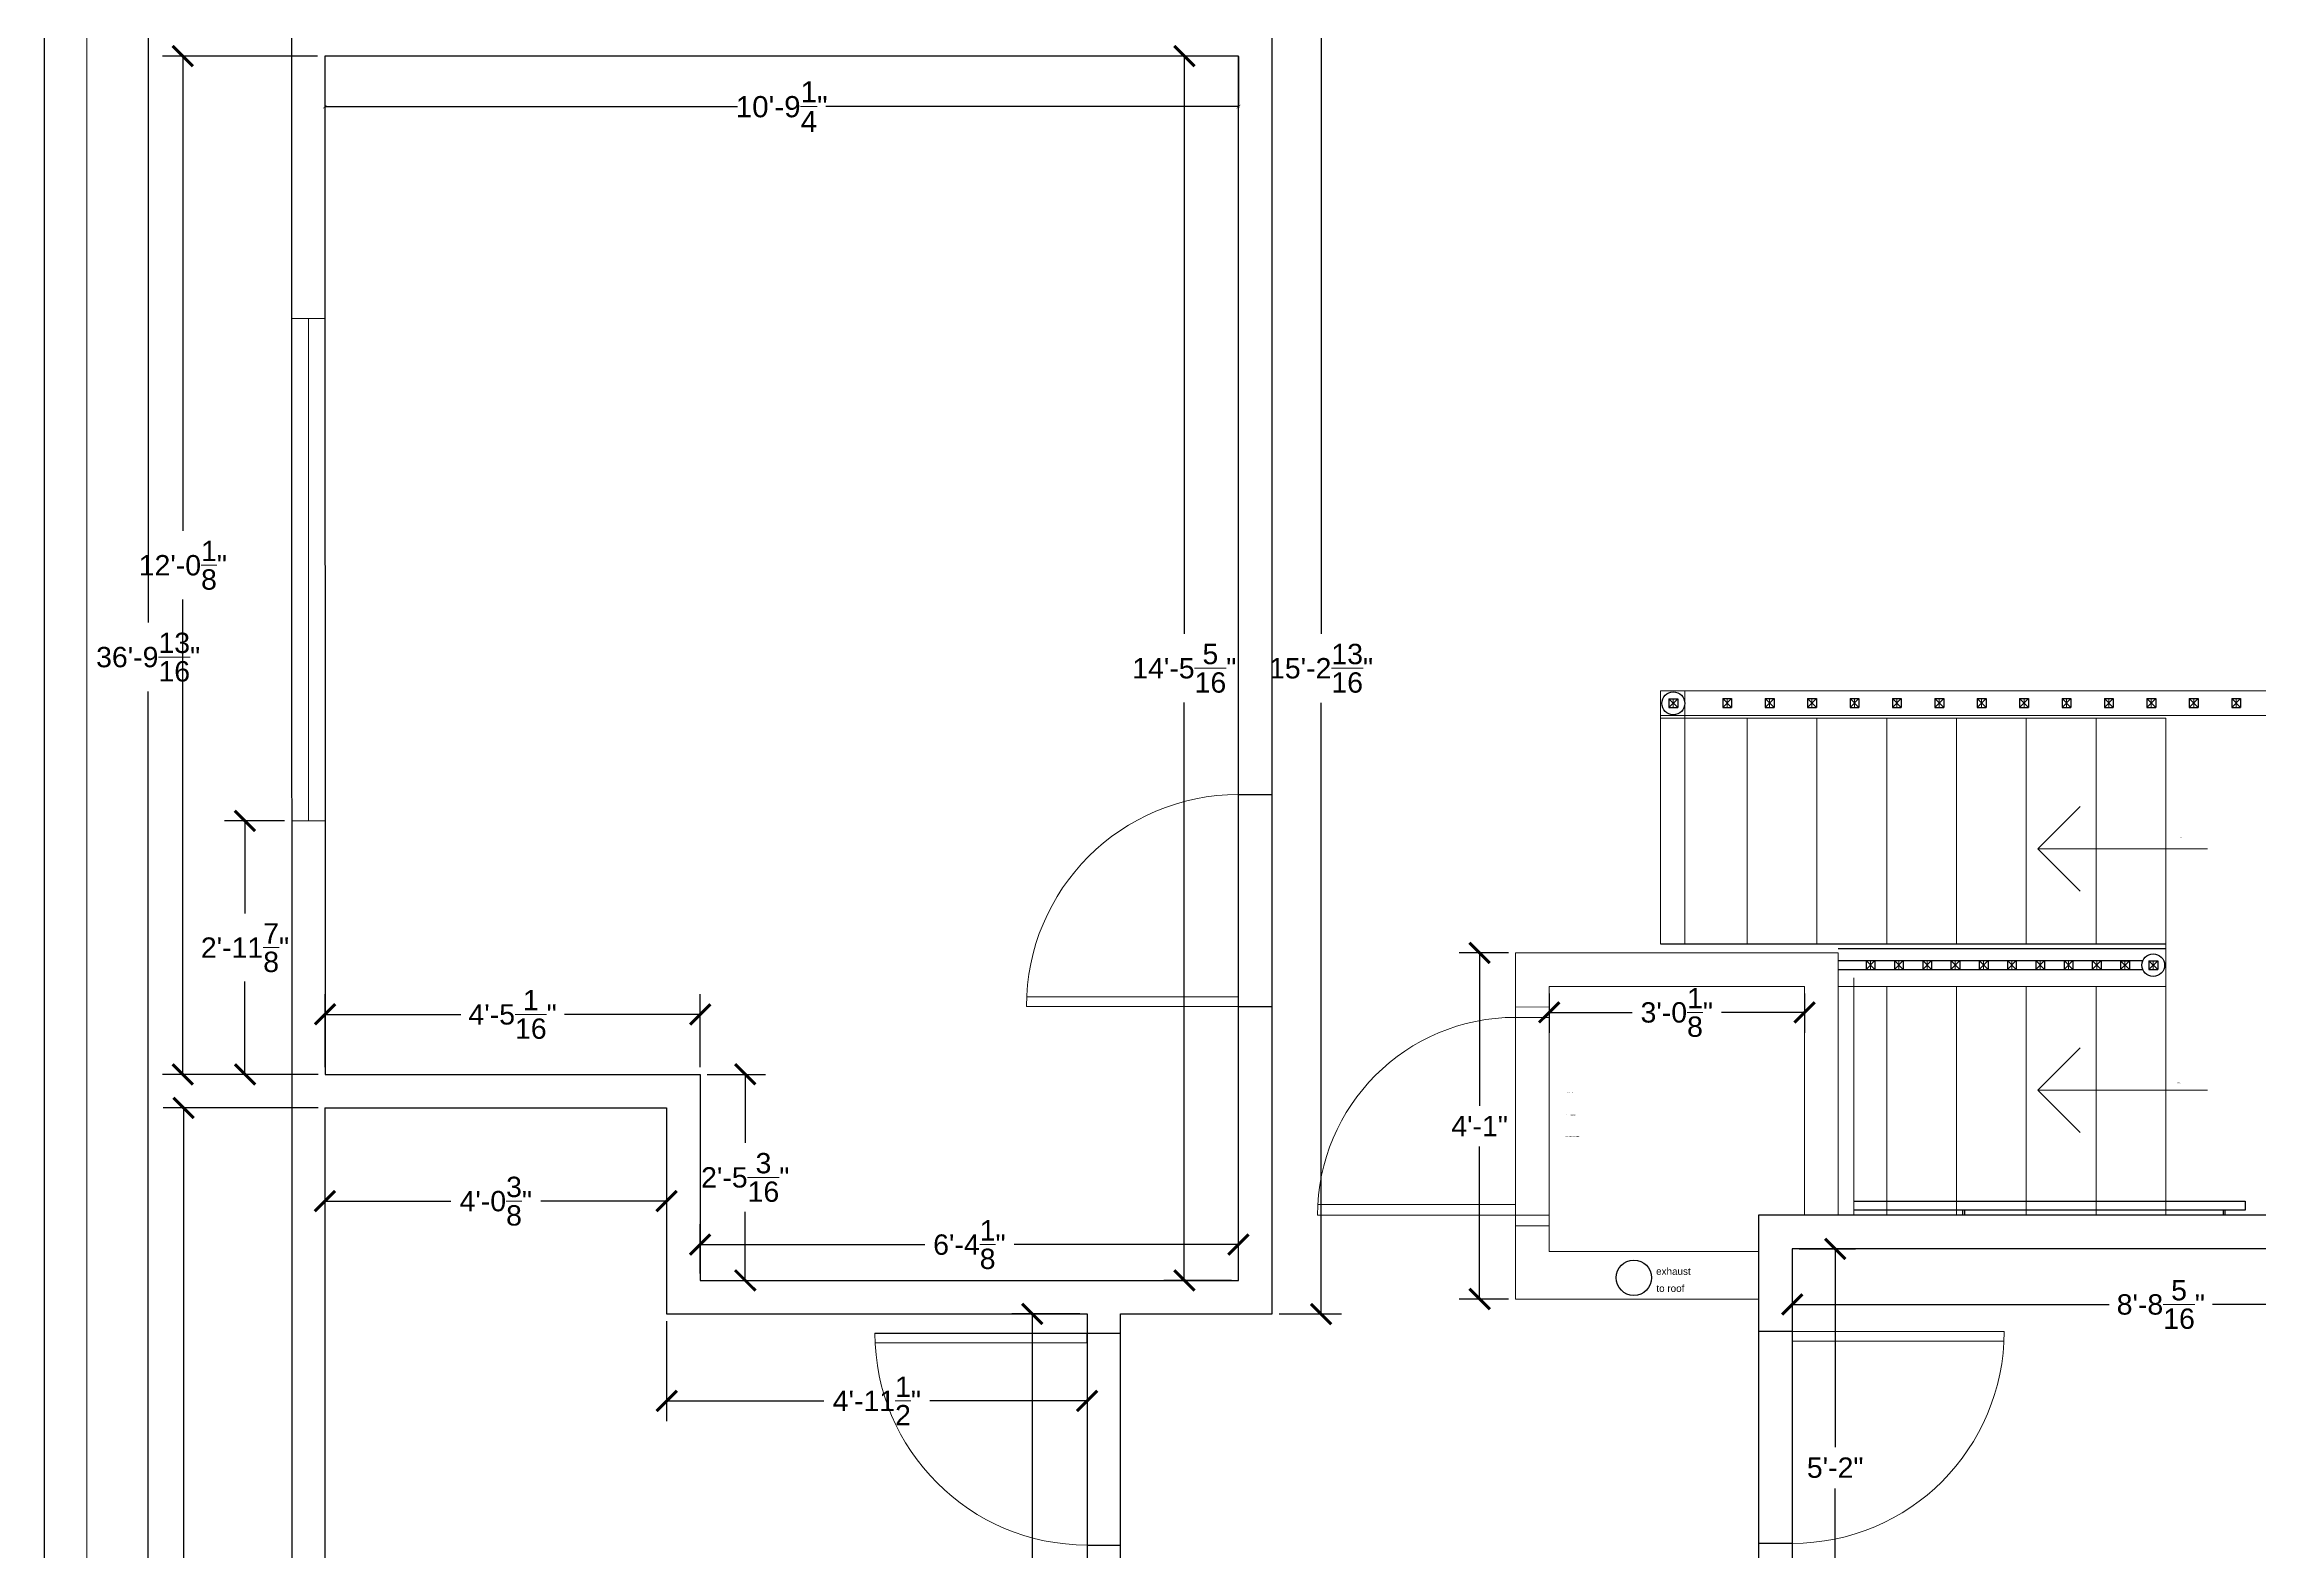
# Model space of a CAD drawing. Header units: inches. Extents: x 0 to 483, y 0 to 649.
# Drawn here: x 0 to 313.4, y 180.4 to 393.7 of the extents above; entities that cross this region are included whole.
import ezdxf

# ---------------------------------------------------------------- set-up
doc = ezdxf.new("R2010")
doc.units = ezdxf.units.IN
doc.header["$MEASUREMENT"] = 0
doc.layers.get('0').update_dxf_attribs({"color": 1, "lineweight": 9})
for name, color, linetype, lineweight in [('00-page-edge', 7, 'Continuous', 9), ('A201-Dimensions', 7, 'Continuous', 9), ('A201-Floorplan-2nd-floor', 7, 'Continuous', 9)]:
    doc.layers.add(name, color=color, linetype=linetype, lineweight=lineweight)
doc.styles.add('Annotative', font='Arial.ttf')
doc.styles.add('Small', font='Arial.ttf', dxfattribs={"height": 0.125})
doc.styles.get("Standard").update_dxf_attribs({"font": 'Arial.ttf'})
doc.dimstyles.new('Annotative', dxfattribs={"dimtxt": 0.18, "dimasz": 0.18, "dimexe": 0.18, "dimexo": 0.0625, "dimgap": 0.09, "dimtad": 0, "dimtih": 1, "dimtoh": 1, "dimdec": 4, "dimzin": 0, "dimdsep": 46, "dimlunit": 4, "dimtxsty": 'Annotative', "dimblk": 'ARCHTICK', "dimblk1": 'ARCHTICK', "dimblk2": 'ARCHTICK', "dimcen": 0.09, "dimadec": 0, "dimazin": 0, "dimtfac": 1, "dimtdec": 4, "dimtofl": 0, "dimtmove": 0, "dimatfit": 3, "dimldrblk": 'ARCHTICK', "dimfxl": 1, "dimtolj": 1, "dimtzin": 0, "dimarcsym": 0})
doc.dimstyles.get("Standard").update_dxf_attribs({"dimtxt": 3, "dimasz": 0.5, "dimexe": 0.18, "dimexo": 0.0625, "dimgap": 0.09, "dimtad": 0, "dimtoh": 1, "dimdec": 4, "dimzin": 0, "dimdsep": 46, "dimlunit": 4, "dimtxsty": 'Standard', "dimblk": 'ARCHTICK', "dimblk1": 'ARCHTICK', "dimblk2": 'ARCHTICK', "dimcen": 0.09, "dimadec": 1, "dimazin": 0, "dimtfac": 1, "dimtdec": 4, "dimtofl": 0, "dimtmove": 0, "dimatfit": 3, "dimfxl": 1, "dimtolj": 1, "dimtzin": 0, "dimarcsym": 0})

# ---------------------------------------------------------------- blocks, each defined once
blk = doc.blocks.new('L2-SE-bedroom')
at = {"layer": 'A201-Floorplan-2nd-floor'}
for p, q in [((30, 0), (0, 0)), ((0, 0), (0, -1.38)), ((0, -1.38), (29.97, -1.38))]:
    blk.add_line(p, q, dxfattribs=at)
blk.add_arc((0, 0), 30, 270, 0, dxfattribs=at)
blk = doc.blocks.new('L2-W-bedroom-door')
at = {"layer": 'A201-Floorplan-2nd-floor'}
for p, q in [((-156.19, -523.31), (-186.15, -523.31)), ((-156.19, -524.69), (-156.19, -523.31)), ((-186.19, -524.69), (-156.19, -524.69))]:
    blk.add_line(p, q, dxfattribs=at)
blk.add_arc((-156.19, -524.69), 30, 90, 180, dxfattribs=at)
blk = doc.blocks.new('L2-SW-bedroom-door')
at = {"layer": 'A201-Floorplan-2nd-floor', "lineweight": 30}
for p in [(-313.87, -549.41), (-283.87, -550.78)]:
    blk.add_line(p, (-283.87, -549.41), dxfattribs=at)
at = {"layer": 'A201-Floorplan-2nd-floor'}
blk.add_line((-313.87, -550.78), (-283.87, -550.78), dxfattribs=at)
blk.add_arc((-283.87, -549.41), 30, 180, 270, dxfattribs=at)
blk = doc.blocks.new('L2-banister-rail')
at = {"layer": 'A201-Floorplan-2nd-floor', "lineweight": -3}
for p, q in [((292.34, -354.55), (291.09, -355.8)), ((292.34, -355.8), (291.09, -354.55)), ((291.09, -354.55), (291.09, -355.8)), ((291.09, -354.55), (292.34, -354.55)), ((291.09, -355.8), (292.34, -355.8)), ((292.34, -354.55), (292.34, -355.8))]:
    blk.add_line(p, q, dxfattribs=at)
at = {"layer": 'A201-Floorplan-2nd-floor', "lineweight": 5}
blk.add_line((291.71, -355.8), (291.71, -354.55), dxfattribs=at)
blk = doc.blocks.new('L1-pt-5-bannister-ball')
at = {"layer": 'A201-Floorplan-2nd-floor', "lineweight": -3}
blk.add_circle((298.59, -355.2), 1.61, dxfattribs=at)
at = {"color": 1, "lineweight": 5}
blk.add_blockref('L2-banister-rail', (6.88, -0.02), dxfattribs=at)
blk = doc.blocks.new('L2-SW-bannister-ball')
at = {"layer": 'A201-Floorplan-2nd-floor', "lineweight": -3}
blk.add_circle((231.61, -355.22), 1.62, dxfattribs=at)
at = {"color": 1, "lineweight": 5}
blk.add_blockref('L2-banister-rail', (-60.1, -0.01), dxfattribs=at)
blk = doc.blocks.new('L2-south-stairway-handrail-to-L1')
at = {"layer": 'A201-Floorplan-2nd-floor', "lineweight": -3}
for p, q in [((-44.12, 1.25), (11.23, 1.25)), ((11.23, 0), (-44.12, 0)), ((-28.71, -0.75), (-28.71, 0)), ((-28.46, -0.75), (-28.46, 0)), ((8.09, 0), (8.09, -0.75)), ((8.34, 0), (8.34, -0.75)), ((11.23, 1.25), (11.23, 0))]:
    blk.add_line(p, q, dxfattribs=at)
blk = doc.blocks.new('L1-arrow')
at = {"lineweight": 5}
for p, q in [((188.32, -365.98), (182.32, -359.98)), ((182.32, -365.98), (164.32, -365.98)), ((182.32, -365.98), (188.32, -365.98)), ((188.32, -365.98), (182.32, -371.98))]:
    blk.add_line(p, q, dxfattribs=at)
blk = doc.blocks.new('_ArchTick')
at = {"color": 0, "linetype": 'ByBlock', "lineweight": 30, "const_width": 0.15}
blk.add_lwpolyline([(-0.5, -0.5), (0.5, 0.5)], dxfattribs=at)
blk = doc.blocks.new('*D683')
at = {"layer": 'A201-Dimensions', "color": 0, "lineweight": -2, "transparency": 16777216}
for p, q in [((207.13, 265.1), (200.17, 265.1)), ((203.05, 265.1), (203.05, 243.49)), ((203.05, 216.12), (203.05, 237.72)), ((207.13, 216.12), (200.17, 216.12))]:
    blk.add_line(p, q, dxfattribs=at)
at = {"layer": 'A201-Dimensions', "color": 0, "lineweight": -2, "transparency": 16777216, "xscale": 2.88, "yscale": 2.88, "zscale": 2.88}
for p, rotation in [((203.05, 265.1), 90), ((203.05, 216.12), 270)]:
    blk.add_blockref('_ArchTick', p, dxfattribs=dict(at, rotation=rotation))
at = {"layer": 'A201-Dimensions', "color": 0, "lineweight": 5, "transparency": 16777216, "insert": (203.05, 240.61), "char_height": 2.88, "attachment_point": 5, "style": 'Annotative'}
blk.add_mtext('\\A1;4\'-1"', dxfattribs=at)
blk = doc.blocks.new('*D682')
at = {"layer": 'A201-Dimensions', "color": 0, "lineweight": -2, "transparency": 16777216}
for p, q in [((212.88, 259.35), (212.88, 253.81)), ((249.01, 259.35), (249.01, 253.81)), ((212.88, 256.69), (224.63, 256.69)), ((249.01, 256.69), (237.26, 256.69))]:
    blk.add_line(p, q, dxfattribs=at)
at = {"layer": 'A201-Dimensions', "color": 0, "lineweight": -2, "transparency": 16777216, "xscale": 2.88, "yscale": 2.88, "zscale": 2.88, "rotation": 180}
blk.add_blockref('_ArchTick', (212.88, 256.69), dxfattribs=at)
at = {"layer": 'A201-Dimensions', "color": 0, "lineweight": -2, "transparency": 16777216, "xscale": 2.88, "yscale": 2.88, "zscale": 2.88}
blk.add_blockref('_ArchTick', (249.01, 256.69), dxfattribs=at)
at = {"layer": 'A201-Dimensions', "color": 0, "lineweight": 5, "transparency": 16777216, "insert": (230.94, 256.69), "char_height": 2.88, "attachment_point": 5, "style": 'Annotative'}
blk.add_mtext('\\A1;3\'-0{\\H1x;\\S1/8;}"', dxfattribs=at)
blk = doc.blocks.new('*D676')
at = {"layer": 'A201-Dimensions', "color": 0, "lineweight": -2, "transparency": 16777216}
for p, q in [((146.51, 214.01), (136.87, 214.01)), ((139.75, 214.01), (139.75, 157.31)), ((139.75, 90.83), (139.75, 147.53)), ((146.51, 90.83), (136.87, 90.83))]:
    blk.add_line(p, q, dxfattribs=at)
at = {"layer": 'A201-Dimensions', "color": 0, "lineweight": -2, "transparency": 16777216, "xscale": 2.88, "yscale": 2.88, "zscale": 2.88}
for p, rotation in [((139.75, 214.01), 90), ((139.75, 90.83), 270)]:
    blk.add_blockref('_ArchTick', p, dxfattribs=dict(at, rotation=rotation))
at = {"layer": 'A201-Dimensions', "color": 0, "lineweight": 5, "transparency": 16777216, "insert": (139.75, 152.42), "char_height": 2.88, "attachment_point": 5, "style": 'Annotative'}
blk.add_mtext('\\A1;10\'-3{\\H1x;\\S3/16;}"', dxfattribs=at)
blk = doc.blocks.new('*D693')
at = {"layer": 'A201-Dimensions', "color": 0, "lineweight": -2, "transparency": 16777216}
for p, q in [((88.04, 213.01), (88.04, 198.82)), ((147.51, 213.01), (147.51, 198.82)), ((88.04, 201.7), (110.28, 201.7)), ((147.51, 201.7), (125.27, 201.7))]:
    blk.add_line(p, q, dxfattribs=at)
at = {"layer": 'A201-Dimensions', "color": 0, "lineweight": -2, "transparency": 16777216, "xscale": 2.88, "yscale": 2.88, "zscale": 2.88, "rotation": 180}
blk.add_blockref('_ArchTick', (88.04, 201.7), dxfattribs=at)
at = {"layer": 'A201-Dimensions', "color": 0, "lineweight": -2, "transparency": 16777216, "xscale": 2.88, "yscale": 2.88, "zscale": 2.88}
blk.add_blockref('_ArchTick', (147.51, 201.7), dxfattribs=at)
at = {"layer": 'A201-Dimensions', "color": 0, "lineweight": 5, "transparency": 16777216, "insert": (117.78, 201.7), "char_height": 2.88, "attachment_point": 5, "style": 'Annotative'}
blk.add_mtext('\\A1;4\'-11{\\H1x;\\S1/2;}"', dxfattribs=at)
blk = doc.blocks.new('*D669')
at = {"layer": 'A201-Dimensions', "color": 0, "lineweight": -2, "transparency": 16777216}
for p, q in [((39.7, 242.17), (39.7, 227.1)), ((88.04, 242.17), (88.04, 227.1)), ((39.7, 229.98), (57.5, 229.98)), ((88.04, 229.98), (70.24, 229.98))]:
    blk.add_line(p, q, dxfattribs=at)
at = {"layer": 'A201-Dimensions', "color": 0, "lineweight": -2, "transparency": 16777216, "xscale": 2.88, "yscale": 2.88, "zscale": 2.88, "rotation": 180}
blk.add_blockref('_ArchTick', (39.7, 229.98), dxfattribs=at)
at = {"layer": 'A201-Dimensions', "color": 0, "lineweight": -2, "transparency": 16777216, "xscale": 2.88, "yscale": 2.88, "zscale": 2.88}
blk.add_blockref('_ArchTick', (88.04, 229.98), dxfattribs=at)
at = {"layer": 'A201-Dimensions', "color": 0, "lineweight": 5, "transparency": 16777216, "insert": (63.87, 229.98), "char_height": 2.88, "attachment_point": 5, "style": 'Annotative'}
blk.add_mtext('\\A1;4\'-0{\\H1x;\\S3/8;}"', dxfattribs=at)
blk = doc.blocks.new('*D672')
at = {"layer": 'A201-Dimensions', "color": 0, "lineweight": -2, "transparency": 16777216}
for p, q in [((39.72, 248.92), (39.72, 259.29)), ((92.79, 248.92), (92.79, 259.29)), ((39.72, 256.41), (58.91, 256.41)), ((92.79, 256.41), (73.6, 256.41))]:
    blk.add_line(p, q, dxfattribs=at)
at = {"layer": 'A201-Dimensions', "color": 0, "lineweight": -2, "transparency": 16777216, "xscale": 2.88, "yscale": 2.88, "zscale": 2.88, "rotation": 180}
blk.add_blockref('_ArchTick', (39.72, 256.41), dxfattribs=at)
at = {"layer": 'A201-Dimensions', "color": 0, "lineweight": -2, "transparency": 16777216, "xscale": 2.88, "yscale": 2.88, "zscale": 2.88}
blk.add_blockref('_ArchTick', (92.79, 256.41), dxfattribs=at)
at = {"layer": 'A201-Dimensions', "color": 0, "lineweight": 5, "transparency": 16777216, "insert": (66.25, 256.41), "char_height": 2.88, "attachment_point": 5, "style": 'Annotative'}
blk.add_mtext('\\A1;4\'-5{\\H1x;\\S1/16;}"', dxfattribs=at)
blk = doc.blocks.new('*D671')
at = {"layer": 'A201-Dimensions', "color": 0, "lineweight": -2, "transparency": 16777216}
for p, q in [((93.79, 247.92), (102.04, 247.92)), ((99.16, 247.92), (99.16, 238.23)), ((99.16, 218.76), (99.16, 228.45)), ((93.79, 218.76), (102.04, 218.76))]:
    blk.add_line(p, q, dxfattribs=at)
at = {"layer": 'A201-Dimensions', "color": 0, "lineweight": -2, "transparency": 16777216, "xscale": 2.88, "yscale": 2.88, "zscale": 2.88}
for p, rotation in [((99.16, 247.92), 90), ((99.16, 218.76), 270)]:
    blk.add_blockref('_ArchTick', p, dxfattribs=dict(at, rotation=rotation))
at = {"layer": 'A201-Dimensions', "color": 0, "lineweight": 5, "transparency": 16777216, "insert": (99.16, 233.34), "char_height": 2.88, "attachment_point": 5, "style": 'Annotative'}
blk.add_mtext('\\A1;2\'-5{\\H1x;\\S3/16;}"', dxfattribs=at)
blk = doc.blocks.new('*D670')
at = {"layer": 'A201-Dimensions', "color": 0, "lineweight": -2, "transparency": 16777216}
for p, q in [((92.79, 219.76), (92.79, 226.71)), ((168.94, 219.76), (168.94, 226.71)), ((92.79, 223.83), (124.55, 223.83)), ((168.94, 223.83), (137.19, 223.83))]:
    blk.add_line(p, q, dxfattribs=at)
at = {"layer": 'A201-Dimensions', "color": 0, "lineweight": -2, "transparency": 16777216, "xscale": 2.88, "yscale": 2.88, "zscale": 2.88, "rotation": 180}
blk.add_blockref('_ArchTick', (92.79, 223.83), dxfattribs=at)
at = {"layer": 'A201-Dimensions', "color": 0, "lineweight": -2, "transparency": 16777216, "xscale": 2.88, "yscale": 2.88, "zscale": 2.88}
blk.add_blockref('_ArchTick', (168.94, 223.83), dxfattribs=at)
at = {"layer": 'A201-Dimensions', "color": 0, "lineweight": 5, "transparency": 16777216, "insert": (130.87, 223.83), "char_height": 2.88, "attachment_point": 5, "style": 'Annotative'}
blk.add_mtext('\\A1;6\'-4{\\H1x;\\S1/8;}"', dxfattribs=at)
blk = doc.blocks.new('*D660')
at = {"layer": 'A201-Dimensions', "color": 0, "lineweight": -2, "transparency": 16777216}
for p, q in [((167.94, 392.04), (158.39, 392.04)), ((161.27, 392.04), (161.27, 310.26)), ((161.27, 218.76), (161.27, 300.54)), ((167.94, 218.76), (158.39, 218.76))]:
    blk.add_line(p, q, dxfattribs=at)
at = {"layer": 'A201-Dimensions', "color": 0, "lineweight": -2, "transparency": 16777216, "xscale": 2.88, "yscale": 2.88, "zscale": 2.88}
for p, rotation in [((161.27, 392.04), 90), ((161.27, 218.76), 270)]:
    blk.add_blockref('_ArchTick', p, dxfattribs=dict(at, rotation=rotation))
at = {"layer": 'A201-Dimensions', "color": 0, "lineweight": 5, "transparency": 16777216, "insert": (161.27, 305.4), "char_height": 2.88, "attachment_point": 5, "style": 'Annotative'}
blk.add_mtext('\\A1;14\'-5{\\H1x;\\S5/16;}"', dxfattribs=at)
blk = doc.blocks.new('*D619')
at = {"layer": 'A201-Dimensions', "color": 0, "lineweight": -2, "transparency": 16777216}
for p, q in [((39.67, 391.98), (39.67, 384.7)), ((168.94, 391.98), (168.94, 384.7)), ((39.67, 384.88), (98.07, 384.88)), ((168.94, 384.88), (110.55, 384.88))]:
    blk.add_line(p, q, dxfattribs=at)
at = {"layer": 'A201-Dimensions', "color": 0, "lineweight": -2, "transparency": 16777216, "xscale": 0.5, "yscale": 0.5, "zscale": 0.5, "rotation": 180}
blk.add_blockref('_ArchTick', (39.67, 384.88), dxfattribs=at)
at = {"layer": 'A201-Dimensions', "color": 0, "lineweight": -2, "transparency": 16777216, "xscale": 0.5, "yscale": 0.5, "zscale": 0.5}
blk.add_blockref('_ArchTick', (168.94, 384.88), dxfattribs=at)
at = {"layer": 'A201-Dimensions', "color": 0, "lineweight": 5, "transparency": 16777216, "insert": (104.31, 384.88), "char_height": 3, "attachment_point": 5}
blk.add_mtext('\\A1;10\'-9{\\H1x;\\S1/4;}"', dxfattribs=at)
blk = doc.blocks.new('*D680')
at = {"layer": 'A201-Dimensions', "color": 0, "lineweight": -2, "transparency": 16777216}
for p, q in [((248.26, 223.22), (256.23, 223.22)), ((253.35, 223.22), (253.35, 195.15)), ((253.35, 161.25), (253.35, 189.33)), ((248.26, 161.25), (256.23, 161.25))]:
    blk.add_line(p, q, dxfattribs=at)
at = {"layer": 'A201-Dimensions', "color": 0, "lineweight": -2, "transparency": 16777216, "xscale": 2.88, "yscale": 2.88, "zscale": 2.88}
for p, rotation in [((253.35, 223.22), 90), ((253.35, 161.25), 270)]:
    blk.add_blockref('_ArchTick', p, dxfattribs=dict(at, rotation=rotation))
at = {"layer": 'A201-Dimensions', "color": 0, "lineweight": 5, "transparency": 16777216, "insert": (253.35, 192.24), "char_height": 2.88, "attachment_point": 5, "style": 'Annotative'}
blk.add_mtext('\\A1;5\'-2"', dxfattribs=at)
blk = doc.blocks.new('*D681')
at = {"layer": 'A201-Dimensions', "color": 0, "lineweight": -2, "transparency": 16777216}
for p, q in [((247.26, 222.22), (247.26, 212.48)), ((351.57, 222.22), (351.57, 212.48)), ((247.26, 215.36), (292.12, 215.36)), ((351.57, 215.36), (306.71, 215.36))]:
    blk.add_line(p, q, dxfattribs=at)
at = {"layer": 'A201-Dimensions', "color": 0, "lineweight": -2, "transparency": 16777216, "xscale": 2.88, "yscale": 2.88, "zscale": 2.88, "rotation": 180}
blk.add_blockref('_ArchTick', (247.26, 215.36), dxfattribs=at)
at = {"layer": 'A201-Dimensions', "color": 0, "lineweight": -2, "transparency": 16777216, "xscale": 2.88, "yscale": 2.88, "zscale": 2.88}
blk.add_blockref('_ArchTick', (351.57, 215.36), dxfattribs=at)
at = {"layer": 'A201-Dimensions', "color": 0, "lineweight": 5, "transparency": 16777216, "insert": (299.42, 215.36), "char_height": 2.88, "attachment_point": 5, "style": 'Annotative'}
blk.add_mtext('\\A1;8\'-8{\\H1x;\\S5/16;}"', dxfattribs=at)
blk = doc.blocks.new('*D684')
at = {"layer": 'A201-Dimensions', "color": 0, "lineweight": -2, "transparency": 16777216}
for p, q in [((174.69, 396.79), (183.5, 396.79)), ((180.62, 396.79), (180.62, 310.29)), ((180.62, 214.01), (180.62, 300.52)), ((174.69, 214.01), (183.5, 214.01))]:
    blk.add_line(p, q, dxfattribs=at)
at = {"layer": 'A201-Dimensions', "color": 0, "lineweight": -2, "transparency": 16777216, "xscale": 2.88, "yscale": 2.88, "zscale": 2.88}
for p, rotation in [((180.62, 396.79), 90), ((180.62, 214.01), 270)]:
    blk.add_blockref('_ArchTick', p, dxfattribs=dict(at, rotation=rotation))
at = {"layer": 'A201-Dimensions', "color": 0, "lineweight": 5, "transparency": 16777216, "insert": (180.62, 305.4), "char_height": 2.88, "attachment_point": 5, "style": 'Annotative'}
blk.add_mtext('\\A1;15\'-2{\\H1x;\\S13/16;}"', dxfattribs=at)
blk = doc.blocks.new('*D664')
at = {"layer": 'A201-Dimensions', "color": 0, "lineweight": -2, "transparency": 16777216}
for p, q in [((33.92, 527.89), (11.81, 527.89)), ((14.69, 527.89), (14.69, 311.87)), ((14.69, 86.08), (14.69, 302.09)), ((34.02, 86.08), (11.81, 86.08))]:
    blk.add_line(p, q, dxfattribs=at)
at = {"layer": 'A201-Dimensions', "color": 0, "lineweight": -2, "transparency": 16777216, "xscale": 2.88, "yscale": 2.88, "zscale": 2.88}
for p, rotation in [((14.69, 527.89), 90), ((14.69, 86.08), 270)]:
    blk.add_blockref('_ArchTick', p, dxfattribs=dict(at, rotation=rotation))
at = {"layer": 'A201-Dimensions', "color": 0, "lineweight": 5, "transparency": 16777216, "insert": (14.69, 306.98), "char_height": 2.88, "attachment_point": 5, "style": 'Annotative'}
blk.add_mtext('\\A1;36\'-9{\\H1x;\\S13/16;}"', dxfattribs=at)
blk = doc.blocks.new('*D665')
at = {"layer": 'A201-Dimensions', "color": 0, "lineweight": -2, "transparency": 16777216}
for p, q in [((38.72, 243.17), (16.81, 243.17)), ((19.69, 243.17), (19.69, 171.88)), ((19.69, 90.83), (19.69, 162.11)), ((38.77, 90.83), (16.81, 90.83))]:
    blk.add_line(p, q, dxfattribs=at)
at = {"layer": 'A201-Dimensions', "color": 0, "lineweight": -2, "transparency": 16777216, "xscale": 2.88, "yscale": 2.88, "zscale": 2.88}
for p, rotation in [((19.69, 243.17), 90), ((19.69, 90.83), 270)]:
    blk.add_blockref('_ArchTick', p, dxfattribs=dict(at, rotation=rotation))
at = {"layer": 'A201-Dimensions', "color": 0, "lineweight": 5, "transparency": 16777216, "insert": (19.69, 167), "char_height": 2.88, "attachment_point": 5, "style": 'Annotative'}
blk.add_mtext('\\A1;12\'-8{\\H1x;\\S3/8;}"', dxfattribs=at)
blk = doc.blocks.new('*D662')
at = {"layer": 'A201-Dimensions', "color": 0, "lineweight": -2, "transparency": 16777216}
for p, q in [((38.67, 392.04), (16.72, 392.04)), ((19.6, 392.04), (19.6, 324.84)), ((19.6, 247.92), (19.6, 315.12)), ((38.72, 247.92), (16.72, 247.92))]:
    blk.add_line(p, q, dxfattribs=at)
at = {"layer": 'A201-Dimensions', "color": 0, "lineweight": -2, "transparency": 16777216, "xscale": 2.88, "yscale": 2.88, "zscale": 2.88}
for p, rotation in [((19.6, 392.04), 90), ((19.6, 247.92), 270)]:
    blk.add_blockref('_ArchTick', p, dxfattribs=dict(at, rotation=rotation))
at = {"layer": 'A201-Dimensions', "color": 0, "lineweight": 5, "transparency": 16777216, "insert": (19.6, 319.98), "char_height": 2.88, "attachment_point": 5, "style": 'Annotative'}
blk.add_mtext('\\A1;12\'-0{\\H1x;\\S1/8;}"', dxfattribs=at)
blk = doc.blocks.new('*D663')
at = {"layer": 'A201-Dimensions', "color": 0, "lineweight": -2, "transparency": 16777216}
for p, q in [((33.98, 283.79), (25.51, 283.79)), ((28.39, 283.79), (28.39, 270.67)), ((28.39, 247.92), (28.39, 261.05)), ((33.98, 247.92), (25.51, 247.92))]:
    blk.add_line(p, q, dxfattribs=at)
at = {"layer": 'A201-Dimensions', "color": 0, "lineweight": -2, "transparency": 16777216, "xscale": 2.88, "yscale": 2.88, "zscale": 2.88}
for p, rotation in [((28.39, 283.79), 90), ((28.39, 247.92), 270)]:
    blk.add_blockref('_ArchTick', p, dxfattribs=dict(at, rotation=rotation))
at = {"layer": 'A201-Dimensions', "color": 0, "lineweight": 5, "transparency": 16777216, "insert": (28.39, 265.86), "char_height": 2.88, "attachment_point": 5, "style": 'Annotative'}
blk.add_mtext('\\A1;2\'-11{\\H1x;\\S7/8;}"', dxfattribs=at)

msp = doc.modelspace()

# ---------------------------------------------------------------- linework, layer by layer
at = {"layer": '00-page-edge', "lineweight": -3}
msp.add_lwpolyline([(483.13682, 648.52457), (0, 648.36933), (0, 0), (483.13682, 0)], close=True, dxfattribs=at)
at = {"layer": '00-page-edge'}
msp.add_lwpolyline([(477.13682, 642.52264), (6, 642.37126), (6, 70.91274), (477.13682, 70.91274)], close=True, dxfattribs=at)
at = {"layer": 'A201-Floorplan-2nd-floor', "lineweight": -3}
for p, q in [((34.92244, 527.88659), (35.02008, 86.07563)), ((168.94289, 287.52816), (173.69289, 287.52816)), ((228.63039, 266.37965), (300.13446, 266.37965)), ((253.75946, 265.75465), (300.13446, 265.75465)), ((253.75946, 264.02334), (296.87702, 264.02334)), ((253.75946, 262.77334), (296.86124, 262.77334)), ((168.94289, 257.52816), (173.69289, 257.52816)), ((147.50946, 211.30496), (152.25946, 211.30496)), ((247.25946, 211.5359), (242.50946, 211.5359)), ((147.50946, 181.30496), (152.25946, 181.30496)), ((247.25946, 181.5359), (242.50946, 181.5359))]:
    msp.add_line(p, q, dxfattribs=at)
at = {"layer": 'A201-Floorplan-2nd-floor', "lineweight": 5}
for p, q in [((39.67112, 354.91997), (34.95543, 354.91997)), ((37.35139, 283.79438), (37.35139, 354.91997)), ((351.57196, 302.2234), (228.63039, 302.2234)), ((228.63039, 302.2234), (228.63039, 266.37965)), ((232.07074, 266.37965), (232.07074, 302.2234)), ((351.57196, 298.7234), (228.63039, 298.7234)), ((300.13446, 298.31715), (228.63039, 298.31715)), ((240.88446, 266.37965), (240.88446, 298.31715)), ((250.75946, 266.37965), (250.75946, 298.31715)), ((260.63446, 266.37965), (260.63446, 298.31715)), ((270.50946, 266.37965), (270.50946, 298.31715)), ((280.38446, 266.37965), (280.38446, 298.31715)), ((290.25946, 266.37965), (290.25946, 298.31715)), ((300.13446, 266.37965), (300.13446, 298.31715)), ((39.71879, 283.79438), (34.97639, 283.79438)), ((253.75946, 265.0984), (208.12664, 265.0984)), ((208.12664, 265.0984), (208.12664, 216.11552)), ((228.63039, 265.0984), (253.75946, 265.0984)), ((253.75946, 265.0984), (253.75946, 227.9734)), ((300.13446, 227.9734), (300.13446, 266.37965)), ((249.00946, 260.3484), (212.87664, 260.3484)), ((212.87664, 260.3484), (212.87664, 222.86552)), ((249.00946, 260.3484), (249.00946, 227.9734)), ((253.75946, 260.37965), (300.13446, 260.37965)), ((256.00946, 227.9734), (256.00946, 261.5984)), ((260.63446, 260.37965), (260.63446, 227.9734)), ((270.50946, 260.37965), (270.50946, 227.9734)), ((280.38446, 260.37965), (280.38446, 227.9734)), ((290.25946, 260.37965), (290.25946, 227.9734)), ((300.13446, 260.37965), (300.13446, 227.9734)), ((208.12664, 257.49052), (212.87664, 257.44815)), ((208.12664, 255.99052), (208.12664, 227.99052)), ((212.87664, 255.97788), (208.12664, 255.99052)), ((180.16685, 229.49052), (208.12664, 229.49052)), ((180.12664, 227.99052), (208.12664, 227.99052)), ((208.12664, 227.99052), (212.87664, 227.99052)), ((208.12664, 226.49052), (208.12664, 227.99052)), ((212.87664, 226.47951), (208.12664, 226.49052)), ((248.75946, 227.9734), (256.00946, 227.9734)), ((212.87664, 222.86552), (242.50946, 222.86552)), ((208.12664, 216.11552), (242.50946, 216.11552))]:
    msp.add_line(p, q, dxfattribs=at)
at = {"layer": 'A201-Floorplan-2nd-floor', "lineweight": -3}
for points in [[(173.69289, 396.7896), (39.78058, 396.7896), (39.69696, 523.1646), (351.57196, 523.1646), (351.57196, 227.9734), (242.50946, 227.9734), (242.50946, 165.12585), (218.00946, 165.12585), (218.00946, 178.67996), (152.25946, 178.67996), (152.25946, 214.01313), (173.69289, 214.01313), (173.69289, 396.79497)], [(39.69696, 243.16938), (88.04071, 243.16938), (88.04071, 214.01313), (147.50946, 214.01313), (147.50946, 90.82563), (39.77075, 90.82563), (39.72036, 243.16938)]]:
    msp.add_lwpolyline(points, dxfattribs=at)
for points in [[(39.67112, 392.04497), (39.71879, 247.91938), (92.79071, 247.91938), (92.79071, 218.76313), (168.94289, 218.76313), (168.94289, 392.04497)], [(247.25946, 161.25085), (218.00946, 161.25085), (218.00946, 90.82563), (351.57196, 90.82563), (351.57196, 223.2234), (247.25946, 223.2234)]]:
    msp.add_lwpolyline(points, close=True, dxfattribs=at)
msp.add_circle((224.87259, 219.13579), 2.5, dxfattribs=at)
at = {"layer": 'A201-Floorplan-2nd-floor', "lineweight": 5}
msp.add_arc((208.12664, 227.99052), 28, 90, 180, dxfattribs=at)

# ---------------------------------------------------------------- block references
at = {"lineweight": 5}
for name, p in [('L2-SW-bannister-ball', (-1.16418, 655.65037)), ('L1-pt-5-bannister-ball', (-0.24536, 618.57784)), ('L2-south-stairway-handrail-to-L1', (300.13446, 228.7234))]:
    msp.add_blockref(name, p, dxfattribs=at)
at = {"color": 1, "lineweight": 5}
for p in [(-53.64078, 655.64532), (-47.64078, 655.64532), (-41.64078, 655.64532), (-35.64078, 655.64532), (-29.64078, 655.64532), (-23.64078, 655.64532), (-17.64078, 655.64532), (-11.64078, 655.64532), (-5.64078, 655.64532), (0.35922, 655.64532), (6.35922, 655.64532), (12.35922, 655.64532), (18.35922, 655.64532), (-33.36226, 618.57784), (-29.36226, 618.57784), (-25.36226, 618.57784), (-21.36226, 618.57784), (-17.36226, 618.57784), (-13.36226, 618.57784), (-9.36226, 618.57784), (-5.36226, 618.57784), (-1.36226, 618.57784), (2.63774, 618.55662)]:
    msp.add_blockref('L2-banister-rail', p, dxfattribs=at)
at = {"lineweight": -3}
for name, p in [('L2-W-bedroom-door', (325.12964, 782.21465)), ('L2-SE-bedroom', (247.25946, 211.5359))]:
    msp.add_blockref(name, p, dxfattribs=at)
at = {"layer": 'A201-Floorplan-2nd-floor', "lineweight": 5, "rotation": 180}
for p in [(470.34805, -86.14074), (470.34805, -120.29133)]:
    msp.add_blockref('L1-arrow', p, dxfattribs=at)
at = {"layer": 'A201-Floorplan-2nd-floor', "lineweight": -3}
msp.add_blockref('L2-SW-bedroom-door', (431.37964, 760.71465), dxfattribs=at)

# ---------------------------------------------------------------- texts
at = {"layer": 'A201-Floorplan-2nd-floor', "lineweight": 5, "style": 'Small'}
for s, height, p in [('UP', 0.125, (302.14531, 281.40523)), ('pantry with hidden', 0.125, (215.10065, 245.33822)), ('DOWN', 0.125, (301.68612, 246.64937)), ('space for furnace and', 0.125, (215.00717, 242.12629)), ('water heater exhaust pipe', 0.125, (215.15195, 239.0811)), ('exhaust', 1, (228.01612, 219.55023)), ('to roof', 1, (228.05644, 217.13231))]:
    msp.add_text(s, height=height, dxfattribs=at).set_placement(p)

# ---------------------------------------------------------------- dimensions: what is measured, and where the dimension line sits
at = {"layer": 'A201-Dimensions', "lineweight": 5}
for base, p1, p2, picture, middle in [((14.69424, 86.07563), (34.92244, 527.88659), (35.02008, 86.07563), '*D664', (14.69424, 306.98111)), ((180.61616, 396.79497), (173.69289, 214.01313), (173.69289, 396.79497), '*D684', (180.61616, 305.40405)), ((19.60016, 247.91938), (39.67112, 392.04497), (39.71879, 247.91938), '*D662', (19.60016, 319.98218)), ((161.27492, 392.04497), (168.94289, 218.76313), (168.94289, 392.04497), '*D660', (161.27492, 305.40405)), ((28.38712, 283.79438), (34.98431, 247.91938), (34.97639, 283.79438), '*D663', (28.38712, 265.85688)), ((203.04829, 216.11552), (208.12664, 265.0984), (208.12664, 216.11552), '*D683', (203.04829, 240.60696)), ((99.160953443, 218.7631295642), (92.7907063907, 247.9193795642), (92.7907063907, 218.7631295642), '*D671', (99.160953443, 233.3412545642)), ((19.689908963, 243.1693795642), (39.7707456041, 90.8256295642), (39.7203609576, 243.1693795642), '*D665', (19.689908963, 166.9975045642)), ((253.3491398429, 161.2508544716), (247.2594563907, 223.2234044716), (247.2594563907, 161.2508544716), '*D680', (253.3491398429, 192.2371294716)), ((139.7501, 90.82563), (147.50946, 214.01313), (147.50946, 90.82563), '*D676', (139.7501, 152.41938))]:
    dim = msp.add_linear_dim(base=base, p1=p1, p2=p2, angle=90, dimstyle='Annotative', dxfattribs=at)
    dim.commit()
    dim.dimension.update_dxf_attribs({"geometry": picture, "text_midpoint": middle})
for base, p1, p2, dimstyle, picture, middle in [((39.67112, 384.8847), (168.94289, 392.04497), (39.67112, 392.04497), 'Standard', '*D619', (104.30701, 384.8847)), ((212.87664, 256.68952), (249.00946, 260.3484), (212.87664, 260.3484), 'Annotative', '*D682', (230.94305, 256.68952)), ((92.79071, 256.41056), (39.71879, 247.91938), (92.79071, 247.91938), 'Annotative', '*D672', (66.25475, 256.41056)), ((88.0407063907, 229.9782299825), (39.6969563907, 243.1693795642), (88.0407063907, 243.1693795642), 'Annotative', '*D669', (63.8688313907, 229.9782299825)), ((168.94289, 223.83103), (92.79071, 218.76313), (168.94289, 218.76313), 'Annotative', '*D670', (130.8668, 223.83103)), ((247.25946, 215.36012), (351.57196, 223.2234), (247.25946, 223.2234), 'Annotative', '*D681', (299.41571, 215.36012)), ((147.5094563907, 201.7014763022), (88.0407063907, 214.0131295642), (147.5094563907, 214.0131295642), 'Annotative', '*D693', (117.7750813907, 201.7014763022))]:
    dim = msp.add_linear_dim(base=base, p1=p1, p2=p2, dimstyle=dimstyle, dxfattribs=at)
    dim.commit()
    dim.dimension.update_dxf_attribs({"geometry": picture, "text_midpoint": middle})

doc.saveas('drawing.dxf')
